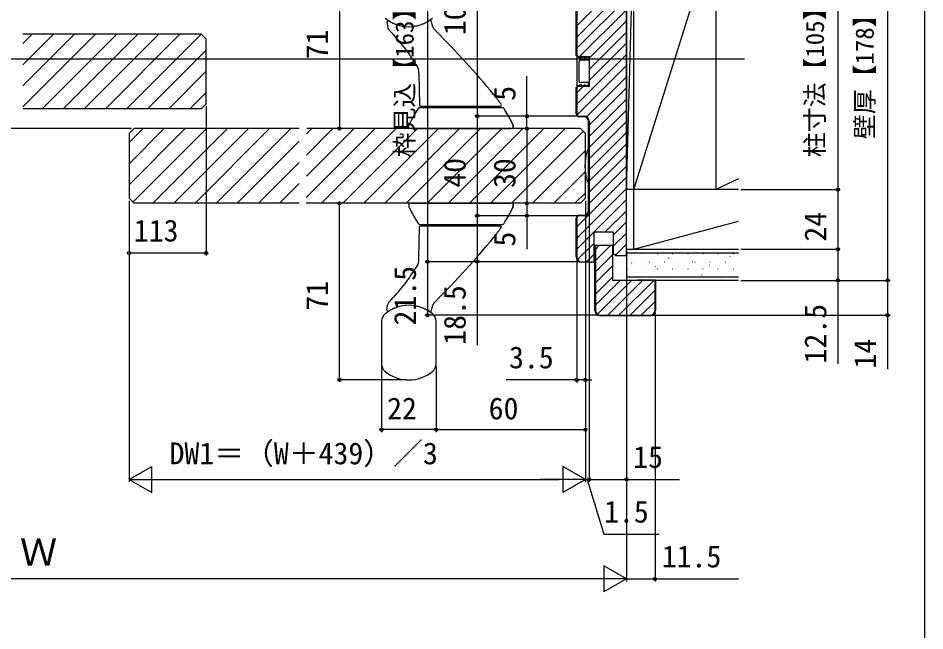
# Model space of a CAD drawing. Units: millimetres, scale not verified. Extents: x -525 to 525, y -784 to 780.
# Drawn here: x 160.4 to 525, y -22.4 to 223.9 of the extents above; entities that cross this region are included whole.
import ezdxf
from ezdxf.enums import TextEntityAlignment as Align

# ---------------------------------------------------------------- set-up
doc = ezdxf.new("R2010")
doc.units = ezdxf.units.MM
doc.header["$LTSCALE"] = 4
for name, color, linetype in [('0-3_YKK_11', 7, 'Continuous'), ('0-4_YKK_12', 2, 'Continuous'), ('0-5_YKK_13', 4, 'Continuous'), ('0-7_YKK_D', 6, 'Continuous'), ('0-8_YKK_ZWAK', 7, 'Continuous'), ('0-9_YSS_K', 3, 'Continuous'), ('0-A_YSS_KE', 3, 'Continuous')]:
    doc.layers.add(name, color=color, linetype=linetype)
doc.styles.add('ＭＳ ゴシック', font='')
doc.styles.get('ＭＳ ゴシック').set_extended_font_data('MS Gothic')

msp = doc.modelspace()

# ---------------------------------------------------------------- linework, layer by layer
at = {"layer": '0-3_YKK_11'}
for p, q in [((386, 184.5), (388, 184.5)), ((388, 184.3), (386, 184.3)), ((389.8, 146.5), (389.8, 182.5)), ((390, 182.5), (390, 146.5)), ((384.8, 128), (384.8, 143.5)), ((385, 143.5), (385, 128)), ((386, 144.7), (388, 144.7)), ((388, 144.5), (386, 144.5))]:
    msp.add_line(p, q, dxfattribs=at)
for points in [[(405, 128.5), (405, 286.5), (400.7, 286.5), (399.7, 285.5), (399.7, 277), (392, 277), (392, 282.2), (392, 289), (387, 289)], [(390, 207.3), (389.8, 207.3), (389.8, 208.3), (385.417, 208.3), (384.8, 208.917), (384.8, 287)], [(385, 287), (385, 209), (385.5, 208.5), (390, 208.5), (390, 207.5), (390, 197.5), (390, 196.5), (385.5, 196.5), (385, 196), (385, 185.5)], [(384.8, 185.5), (384.8, 196.083), (385.417, 196.7), (389.8, 196.7), (389.8, 197.7), (390, 197.7)], [(321.787, 141), (321.821, 141), (321.915, 141), (322.051, 141), (322.209, 141), (322.379, 141)], [(353.598, 140.5), (353.721, 140.5), (353.84, 140.5), (353.952, 140.5), (354.051, 140.5), (354.131, 140.5), (354.184, 140.5), (354.202, 140.5)], [(353.598, 140.5), (353.721, 140.5), (353.84, 140.5), (353.952, 140.5), (354.051, 140.5), (354.131, 140.5), (354.184, 140.5), (354.202, 140.5)], [(353.598, 140.5), (353.721, 140.5), (353.84, 140.5), (353.952, 140.5), (354.051, 140.5), (354.131, 140.5), (354.184, 140.5), (354.202, 140.5)], [(387, 126), (392, 126), (392, 133), (392, 138), (399.7, 138), (399.7, 129.5), (400.7, 128.5), (405, 128.5)], [(392, 132.8), (392.2, 132.8), (392.2, 125.8), (387, 125.8)]]:
    msp.add_lwpolyline(points, dxfattribs=at)
for centre, radius, start, end in [((386, 185.5), 1.2, 180.00001, 269.99999), ((386, 185.5), 1, 180.00001, 269.99999), ((388, 182.5), 2, 0.00001, 89.99999), ((388, 182.5), 1.8, 0.00001, 89.99999), ((388, 146.5), 2, 270.00001, 359.99999), ((388, 146.5), 1.8, 270.00001, 359.99999), ((386, 143.5), 1.2, 90.00001, 179.99999), ((386, 143.5), 1, 90.00001, 179.99999), ((387, 128), 2.2, 180.00001, 269.99999), ((387, 128), 2, 180.00001, 269.99999)]:
    msp.add_arc(centre, radius, start, end, dxfattribs=at)
at = {"layer": '0-4_YKK_12'}
for p, q in [((234, 217.5), (162.25, 217.5)), ((162.25, 213.676), (166.074, 217.5)), ((162.25, 205.191), (174.559, 217.5)), ((162.25, 196.705), (183.045, 217.5)), ((162.25, 188.22), (191.53, 217.5)), ((170.015, 187.5), (200.015, 217.5)), ((178.5, 187.5), (208.5, 217.5)), ((186.986, 187.5), (216.986, 217.5)), ((195.471, 187.5), (225.471, 217.5)), ((203.956, 187.5), (233.956, 217.5)), ((234, 217.5), (236, 215.5)), ((236, 189.5), (236, 215.5)), ((212.442, 187.5), (236, 211.058)), ((452.5, 207.5), (-109, 207.5)), ((220.927, 187.5), (236, 202.573)), ((229.412, 187.5), (236, 194.088)), ((234, 187.5), (162.25, 187.5)), ((234, 187.5), (236, 189.5)), ((205, 177.5), (207, 179.5)), ((205, 173.886), (210.614, 179.5)), ((205, 165.401), (219.099, 179.5)), ((205, 156.916), (227.584, 179.5)), ((206.535, 149.965), (236.07, 179.5)), ((273.423, 179.5), (207, 179.5)), ((214.555, 149.5), (244.555, 179.5)), ((223.04, 149.5), (253.04, 179.5)), ((231.525, 149.5), (261.525, 179.5)), ((240.011, 149.5), (270.011, 179.5)), ((276.277, 151.825), (303.952, 179.5)), ((276.322, 160.356), (295.467, 179.5)), ((276.367, 168.886), (286.981, 179.5)), ((276.412, 177.416), (278.496, 179.5)), ((386.5, 179.5), (276.423, 179.5)), ((282.437, 149.5), (312.437, 179.5)), ((290.922, 149.5), (320.922, 179.5)), ((299.408, 149.5), (329.408, 179.5)), ((307.893, 149.5), (337.893, 179.5)), ((316.378, 149.5), (346.378, 179.5)), ((324.863, 149.5), (354.863, 179.5)), ((333.349, 149.5), (363.349, 179.5)), ((341.834, 149.5), (371.834, 179.5)), ((350.319, 149.5), (380.319, 179.5)), ((386.5, 179.5), (388.5, 177.5)), ((205, 177.5), (205, 151.5)), ((358.805, 149.5), (387.652, 178.348)), ((388.5, 151.5), (388.5, 177.5)), ((248.496, 149.5), (273.423, 174.427)), ((367.29, 149.5), (388.5, 170.71)), ((256.981, 149.5), (273.423, 165.942)), ((375.775, 149.5), (388.5, 162.225)), ((265.467, 149.5), (273.423, 157.456)), ((384.26, 149.5), (388.5, 153.74)), ((207, 149.5), (205, 151.5)), ((273.423, 149.5), (207, 149.5)), ((386.5, 149.5), (276.265, 149.5)), ((386.5, 149.5), (388.5, 151.5))]:
    msp.add_line(p, q, dxfattribs=at)
at = {"layer": '0-5_YKK_13'}
for p, q in [((308.708, 222.323), (309.097, 220.115)), ((385, 208.25), (385, 196.75)), ((386, 208.25), (385, 208.25)), ((386, 208), (386, 208.25)), ((387.2, 208), (386, 208)), ((388.2, 208), (387.2, 208.5)), ((387.2, 208), (387.2, 208.5)), ((388.7, 208), (388.2, 208)), ((389.7, 208), (388.7, 208.5)), ((388.7, 208), (388.7, 208.5)), ((389.7, 208), (389.7, 207)), ((386, 198.5), (386, 206.5)), ((389.7, 207), (386.5, 207)), ((321.583, 201.892), (321.808, 188.991)), ((386, 196.75), (386, 197)), ((387.2, 197), (386, 197)), ((389.7, 198), (386.5, 198)), ((387.2, 196.5), (387.2, 197)), ((388.2, 197), (387.2, 196.5)), ((388.7, 197), (388.2, 197)), ((388.7, 196.5), (388.7, 197)), ((389.7, 197), (388.7, 196.5)), ((389.7, 198), (389.7, 197)), ((386, 196.75), (385, 196.75)), ((322.308, 188.5), (322.809, 188.5)), ((322.316, 188), (322.379, 188)), ((322.379, 188), (354.621, 188)), ((322.809, 188.5), (353.598, 188.5)), ((324.8, 188), (324.8, 188.5)), ((352.2, 188), (352.2, 188.5)), ((354.621, 188), (354.684, 188)), ((318.5, 179.5), (358.5, 179.5)), ((359.495, 179.635), (359.448, 181)), ((389.8, 170.9), (389.52, 170.9)), ((389.8, 170.9), (389.8, 158.1)), ((389.52, 158.1), (389.8, 158.1)), ((318.5, 149.5), (358.5, 149.5)), ((359.495, 149.365), (359.448, 148)), ((321.583, 127.108), (321.808, 140.009)), ((322.308, 140.5), (322.809, 140.5)), ((322.316, 141), (322.379, 141)), ((322.379, 141), (354.621, 141)), ((322.809, 140.5), (353.598, 140.5)), ((324.8, 141), (324.8, 140.5)), ((352.2, 141), (352.2, 140.5)), ((354.621, 141), (354.684, 141)), ((308.708, 106.677), (309.097, 108.885)), ((306.5, 101.985), (306.5, 85.015)), ((328.5, 85.015), (328.5, 101.985))]:
    msp.add_line(p, q, dxfattribs=at)
for points in [[(310.019, 222.498), (309.864, 222.589), (309.72, 222.675), (309.594, 222.753), (309.503, 222.81), (309.468, 222.832)], [(325.764, 222.982), (325.698, 222.939), (325.531, 222.831), (325.308, 222.692)], [(321.787, 188), (321.821, 188), (321.915, 188), (322.051, 188), (322.209, 188), (322.379, 188)], [(353.598, 188.5), (353.721, 188.5), (353.84, 188.5), (353.952, 188.5), (354.051, 188.5), (354.131, 188.5), (354.184, 188.5), (354.202, 188.5)], [(354.621, 188), (354.742, 188), (354.86, 188), (354.97, 188), (355.066, 188), (355.144, 188), (355.195, 188), (355.213, 188)], [(318.5, 179.5), (317.5, 179.5), (317.549, 180.895)], [(359.451, 180.895), (359.5, 179.5), (358.5, 179.5)], [(318.5, 149.5), (317.5, 149.5), (317.549, 148.105)], [(359.451, 148.105), (359.5, 149.5), (358.5, 149.5)], [(321.787, 141), (321.821, 141), (321.915, 141), (322.051, 141), (322.209, 141), (322.379, 141)], [(353.598, 140.5), (353.721, 140.5), (353.84, 140.5), (353.952, 140.5), (354.051, 140.5), (354.131, 140.5), (354.184, 140.5), (354.202, 140.5)], [(354.621, 141), (354.742, 141), (354.86, 141), (354.97, 141), (355.066, 141), (355.144, 141), (355.195, 141), (355.213, 141)], [(310.019, 106.502), (309.864, 106.411), (309.72, 106.325), (309.594, 106.247), (309.503, 106.19), (309.468, 106.168)], [(310.019, 106.502), (309.864, 106.411), (309.72, 106.325), (309.594, 106.247), (309.503, 106.19), (309.468, 106.168)], [(325.764, 106.018), (325.698, 106.061), (325.531, 106.169), (325.308, 106.308)], [(325.764, 106.018), (325.698, 106.061), (325.531, 106.169), (325.308, 106.308)]]:
    msp.add_lwpolyline(points, dxfattribs=at)
for points in [[(317.549, 180.895), (317.549, 180.895), (317.549, 180.895), (317.549, 180.895)], [(317.598, 181.095), (317.598, 181.095), (317.598, 181.095), (317.598, 181.095), (317.598, 181.095), (317.598, 181.095), (317.598, 181.095), (317.598, 181.095)], [(359.451, 180.895), (359.451, 180.895), (359.451, 180.895), (359.451, 180.895)], [(317.549, 148.105), (317.549, 148.105), (317.549, 148.105), (317.549, 148.105)], [(317.549, 148.105), (317.549, 148.105), (317.549, 148.105), (317.549, 148.105)], [(317.598, 147.905), (317.598, 147.905), (317.598, 147.905), (317.598, 147.905), (317.598, 147.905), (317.598, 147.905), (317.598, 147.905), (317.598, 147.905)], [(359.451, 148.105), (359.451, 148.105), (359.451, 148.105), (359.451, 148.105)], [(359.451, 148.105), (359.451, 148.105), (359.451, 148.105), (359.451, 148.105)]]:
    msp.add_lwpolyline(points, close=True, dxfattribs=at)
for centre, radius, start, end in [((317.5, 235.5), 15, 230.4788, 309.5212), ((309.2, 222.41), 0.5, 57.62322, 190), ((317.5, 235.5), 15, 240.08524, 301.3671), ((326.039, 222.564), 0.5, 4.66765, 123.43083), ((332.518, 223.093), 6, 184.66765, 225.17028), ((311.066, 220.462), 2, 190, 224.4781), ((252.558, 163.01), 80, 31.60243, 44.4781), ((81.537, -29.384), 350, 39.47926, 45.17028), ((315.584, 201.788), 6, 1, 31.60243), ((386.5, 206.5), 0.5, 90, 180), ((386.5, 198.5), 0.5, 180, 270), ((305.375, 154.998), 60, 34.85225, 39.47926), ((371.625, 154.998), 60, 146.88973, 154.21782), ((321.787, 187.5), 0.5, 90, 146.88973), ((322.308, 189), 0.5, 181, 270), ((354.202, 189), 0.5, 270, 34.85225), ((355.213, 187.5), 0.5, 33.11027, 90), ((305.375, 154.998), 60, 25.78218, 33.11027), ((305.375, 154.998), 60, 25.68141, 31.50112), ((318.048, 180.878), 0.5, 154.21785, 178), ((318.048, 180.878), 0.5, 154.2168, 178.00012), ((358.952, 180.878), 0.5, 1.99988, 25.7832), ((409.28, 164.5), 20.98, 162.8442, 197.1558), ((389.52, 170.6), 0.3, 90, 162.8442), ((389.52, 158.4), 0.3, 197.1558, 270), ((318.048, 148.122), 0.5, 182, 205.78215), ((318.048, 148.122), 0.5, 181.99988, 205.7832), ((371.625, 174.002), 60, 205.78218, 213.11027), ((305.375, 174.002), 60, 326.88973, 334.21782), ((305.375, 174.002), 60, 328.49888, 334.31859), ((358.952, 148.122), 0.5, 334.2168, 358.00012), ((321.787, 141.5), 0.5, 213.11027, 270), ((322.308, 140), 0.5, 90, 179), ((305.375, 174.002), 60, 320.52074, 325.14775), ((354.202, 140), 0.5, 325.14775, 90), ((355.213, 141.5), 0.5, 270, 326.88973), ((81.537, 358.384), 350, 314.82972, 320.52074), ((252.558, 165.99), 80, 315.5219, 328.39757), ((315.584, 127.212), 6, 328.39757, 359), ((311.066, 108.538), 2, 135.5219, 170), ((332.518, 105.907), 6, 134.82972, 175.33235), ((317.5, 93.5), 15, 50.4788, 129.5212), ((309.2, 106.59), 0.5, 170, 302.37678), ((317.5, 93.5), 15, 58.6329, 119.91476), ((326.039, 106.436), 0.5, 236.56917, 355.33235), ((310.5, 101.985), 4, 129.5212, 180), ((324.5, 101.985), 4, 0, 50.4788), ((310.5, 85.015), 4, 180, 230.4788), ((324.5, 85.015), 4, 309.5212, 0), ((317.5, 93.5), 15, 230.4788, 309.5212)]:
    msp.add_arc(centre, radius, start, end, dxfattribs=at)
at = {"layer": '0-7_YKK_D'}
for p, q in [((510, 296.5), (510, 118.5)), ((325, 289), (325, 126)), ((345, 289), (345, 184.5)), ((490, 260), (490, 155)), ((289.645, 250.5), (289.645, 179.5)), ((236, 188.5), (236, 128.5)), ((385.134, 184.5), (344, 184.5)), ((385.134, 184.5), (344, 184.5)), ((345, 184.5), (345, 144.5)), ((385.134, 184.5), (364, 184.5)), ((206, 179.5), (132.5, 179.5)), ((451, 155), (491, 155)), ((452, 155), (491, 155)), ((490, 155), (490, 131)), ((205, 150.5), (205, 128.5)), ((205, 150.5), (205, 37.5)), ((289.645, 78.5), (289.645, 149.5)), ((388.5, 150.5), (388.5, 37.5)), ((388.5, 150.5), (388.5, 77.5)), ((388.5, 150.5), (388.5, 37.5)), ((388.5, 150.5), (388.5, 57.5)), ((390, 149.677), (390, 37.5)), ((385.134, 144.5), (344, 144.5)), ((385.134, 144.5), (344, 144.5)), ((390, 145.5), (390, 37.5)), ((236, 129.5), (205, 129.5)), ((451, 131), (491, 131)), ((451, 131), (491, 131)), ((386, 126), (324, 126)), ((386, 126), (324, 126)), ((325, 126), (325, 104.5)), ((386, 126), (344, 126)), ((385, 127), (385, 77.5)), ((405, 127.5), (405, -2.5)), ((405, 127.5), (405, 37.5)), ((405, 119), (405, -2.5)), ((451, 118.5), (511, 118.5)), ((451, 118.5), (491, 118.5)), ((452, 118.5), (511, 118.5)), ((393.5, 104.5), (324, 104.5)), ((415.5, 104.5), (511, 104.5)), ((416.5, 105.5), (416.5, -2.5)), ((306.5, 84.015), (306.5, 57.5)), ((328.5, 84.015), (328.5, 57.5)), ((328.5, 84.015), (328.5, 57.5)), ((316.5, 78.5), (288.645, 78.5)), ((385, 78.5), (356.673, 78.5)), ((388.5, 78.5), (385, 78.5)), ((388.5, 78.5), (391.05, 78.5)), ((328.5, 58.5), (306.5, 58.5)), ((328.5, 58.5), (388.5, 58.5)), ((205, 38.5), (214.093, 43.75)), ((214.093, 33.25), (214.093, 43.75)), ((388.5, 38.5), (379.407, 43.75)), ((379.407, 43.75), (379.407, 33.25)), ((205, 38.5), (214.093, 33.25)), ((205, 38.5), (223.187, 38.5)), ((215.5, 38.5), (378, 38.5)), ((388.5, 38.5), (370.313, 38.5)), ((388.5, 38.5), (379.407, 33.25)), ((388.5, 38.5), (385.95, 38.5)), ((388.5, 38.5), (390, 38.5)), ((388.5, 38.5), (390, 38.5)), ((390, 38.5), (392.55, 38.5)), ((405, -1.5), (395.907, 3.75)), ((395.907, 3.75), (395.907, -6.75)), ((394.5, -1.5), (-51, -1.5)), ((405, -1.5), (386.813, -1.5)), ((405, -1.5), (395.907, -6.75))]:
    msp.add_line(p, q, dxfattribs=at)
for points in [[(365, 179.5), (365, 184.5), (365, 200.555)], [(365, 179.5), (365, 149.5), (365, 144.5), (365, 130.995)], [(345, 144.5), (345, 126), (345, 92.45)], [(490, 131), (490, 118.5), (490, 84.95)], [(510, 118.5), (510, 104.5), (510, 82.882)], [(389.25, 38.5), (395.85, 16.5), (418.123, 16.5)], [(390, 38.5), (405, 38.5), (426.277, 38.5)], [(405, -1.5), (416.5, -1.5), (450.05, -1.5)]]:
    msp.add_lwpolyline(points, dxfattribs=at)
for centre in [(345, 184.5), (345, 184.5), (365, 184.5), (289.645, 179.5), (365, 179.5), (365, 179.5), (490, 155), (490, 155), (289.645, 149.5), (365, 149.5), (365, 149.5), (345, 144.5), (345, 144.5), (365, 144.5), (490, 131), (490, 131), (205, 129.5), (236, 129.5), (325, 126), (325, 126), (345, 126), (490, 118.5), (510, 118.5), (510, 118.5), (325, 104.5), (510, 104.5), (289.645, 78.5), (385, 78.5), (388.5, 78.5), (306.5, 58.5), (328.5, 58.5), (328.5, 58.5), (388.5, 58.5), (390, 38.5), (390, 38.5), (405, 38.5), (416.5, -1.5)]:
    msp.add_circle(centre, 0.637, dxfattribs=at)
at = {"layer": '0-8_YKK_ZWAK'}
msp.add_lwpolyline([(-525, -783.5), (525, -783.5), (525, 746.5)], dxfattribs=at)
at = {"layer": '0-9_YSS_K'}
for p, q in [((405, 260), (405, 155)), ((405, 155), (408, 260)), ((408, 155), (408, 260)), ((385, 220.796), (405, 240.796)), ((385, 216.306), (405, 236.306)), ((385, 211.816), (405, 231.816)), ((386.174, 208.5), (405, 227.326)), ((390, 207.836), (405, 222.836)), ((390, 203.346), (405, 218.346)), ((390, 198.855), (405, 213.855)), ((385, 189.365), (405, 209.365)), ((385.131, 185.006), (405, 204.875)), ((388.901, 184.286), (405, 200.385)), ((385, 193.855), (387.645, 196.5)), ((390, 180.895), (405, 195.895)), ((390, 176.405), (405, 191.405)), ((390, 171.915), (405, 186.915)), ((390, 167.424), (405, 182.424)), ((390, 162.934), (405, 177.934)), ((390, 158.444), (405, 173.444)), ((390, 153.954), (405, 168.954)), ((390, 149.464), (405, 164.464)), ((385, 139.974), (405, 159.974)), ((450, 159.291), (441, 155)), ((385, 135.484), (405, 155.484)), ((450, 155), (405, 155)), ((408, 131), (408, 155)), ((392.006, 138), (405, 150.994)), ((396.497, 138), (405, 146.503)), ((408, 131), (450, 142.254)), ((399.7, 136.713), (405, 142.013)), ((385, 130.994), (392, 137.994)), ((399.7, 132.223), (405, 137.523)), ((385.357, 126.86), (392, 133.503)), ((392.5, 130.961), (394.041, 132.501)), ((392.5, 126.47), (398.531, 132.501)), ((400.583, 128.617), (405, 133.033)), ((388.987, 126), (392, 129.013)), ((392.5, 121.98), (399.5, 128.98)), ((404.957, 128.5), (405, 128.543)), ((405, 131), (405, 118.5)), ((405, 131), (450, 131)), ((450, 129.5), (405, 129.5)), ((405.336, 129.15), (405.436, 129.15)), ((411.416, 129.15), (411.516, 129.15)), ((417.496, 129.15), (417.596, 129.15)), ((417.767, 128.699), (417.786, 128.706)), ((421.958, 127.522), (422.125, 127.632)), ((423.576, 129.15), (423.676, 129.15)), ((429.656, 129.15), (429.756, 129.15)), ((430.786, 127.628), (430.805, 127.634)), ((435.736, 129.15), (435.836, 129.15)), ((441.816, 129.15), (441.916, 129.15)), ((446.547, 128.126), (446.714, 128.236)), ((447.896, 129.15), (447.996, 129.15)), ((392.5, 117.49), (399.5, 124.49)), ((406.701, 124.781), (406.72, 124.787)), ((406.974, 125.44), (407.141, 125.55)), ((408.186, 125.92), (408.286, 125.92)), ((412.281, 126.757), (412.3, 126.763)), ((414.266, 125.92), (414.366, 125.92)), ((416.579, 123.962), (416.746, 124.072)), ((420.346, 125.92), (420.446, 125.92)), ((425.3, 125.685), (425.319, 125.692)), ((426.426, 125.92), (426.526, 125.92)), ((431.563, 126.044), (431.73, 126.154)), ((432.506, 125.92), (432.606, 125.92)), ((438.318, 124.613), (438.337, 124.62)), ((438.586, 125.92), (438.686, 125.92)), ((443.804, 126.556), (443.823, 126.563)), ((444.666, 125.92), (444.766, 125.92)), ((405.336, 123.17), (405.436, 123.17)), ((411.416, 123.17), (411.516, 123.17)), ((413.479, 121.499), (413.498, 121.506)), ((417.496, 123.17), (417.596, 123.17)), ((419.719, 123.709), (419.738, 123.715)), ((423.576, 123.17), (423.676, 123.17)), ((426.497, 120.427), (426.516, 120.434)), ((429.656, 123.17), (429.756, 123.17)), ((432.738, 122.637), (432.757, 122.644)), ((435.173, 120.597), (435.34, 120.708)), ((435.736, 123.17), (435.836, 123.17)), ((441.816, 123.17), (441.916, 123.17)), ((445.756, 121.565), (445.775, 121.572)), ((447.896, 123.17), (447.996, 123.17)), ((392.5, 113), (399.5, 120)), ((392.5, 108.51), (402.491, 118.501)), ((393.347, 104.867), (406.98, 118.5)), ((397.471, 104.501), (411.47, 118.5)), ((401.961, 104.501), (415.961, 118.5)), ((405, 120), (450, 120)), ((450, 118.5), (405, 118.5)), ((406.451, 104.5), (416.5, 114.549)), ((410.941, 104.5), (416.5, 110.059))]:
    msp.add_line(p, q, dxfattribs=at)
msp.add_lwpolyline([(408, 155), (441, 260), (441, 155)], dxfattribs=at)
at = {"layer": '0-A_YSS_KE'}
for p, q in [((416.5, 106.5), (416.5, 118.5)), ((394.5, 104.5), (414.5, 104.5)), ((414.5, 104.3), (394.5, 104.3))]:
    msp.add_line(p, q, dxfattribs=at)
for points in [[(392.3, 106.5), (392.3, 132.7), (397.5, 132.7), (397.5, 132.5)], [(399.5, 132.501), (392.5, 132.501), (392.5, 106.501)], [(416.5, 118.501), (399.5, 118.501), (399.5, 132.501)], [(409.5, 118.5), (409.5, 118.7), (416.7, 118.7), (416.7, 106.5)]]:
    msp.add_lwpolyline(points, dxfattribs=at)
for centre, radius, start, end in [((394.5, 106.5), 2.2, 180, 270), ((394.5, 106.501), 2, 180, 270), ((414.5, 106.5), 2, 270, 0), ((414.5, 106.5), 2.2, 270, 0)]:
    msp.add_arc(centre, radius, start, end, dxfattribs=at)

# ---------------------------------------------------------------- texts
at = {"layer": '0-7_YKK_D', "style": 'ＭＳ ゴシック'}
for s, height, p in [('104.5', 8.798, (343, 217.045)), ('枠見込【163】', 7.331, (321.636, 167.983)), ('柱寸法【105】', 7.331, (486.636, 168.04)), ('壁厚【178】', 7.331, (506.636, 175.284)), ('71', 8.798, (287.645, 207.33)), ('5', 8.798, (363, 190.714)), ('40', 8.798, (343, 155.773)), ('30', 8.798, (363, 155.636)), ('24', 8.798, (488, 134.102)), ('5', 8.798, (363, 132.109)), ('21.5', 8.798, (323, 100.386)), ('71', 8.798, (287.645, 106.33)), ('18.5', 8.798, (343, 92.609)), ('12.5', 8.798, (488, 85.109)), ('14', 8.798, (508, 83.041))]:
    msp.add_text(s, height=height, rotation=90, dxfattribs=at).set_placement(p, align=Align.BOTTOM_LEFT)
for s, height, p in [('113', 8.798, (206.932, 131.5)), ('3.5', 8.798, (357.786, 80.5)), ('22', 8.798, (308.773, 60)), ('60', 8.798, (349.602, 60)), ('DW1＝（W＋439）／3', 8.798, (221.273, 41.932)), ('15', 8.798, (407.709, 40.5)), ('1.5', 8.798, (396.009, 18.5)), ('Ｗ', 11, (161.097, 0.5)), ('11.5', 8.798, (419.209, 0.5))]:
    msp.add_text(s, height=height, dxfattribs=at).set_placement(p, align=Align.BOTTOM_LEFT)

doc.saveas('drawing.dxf')
